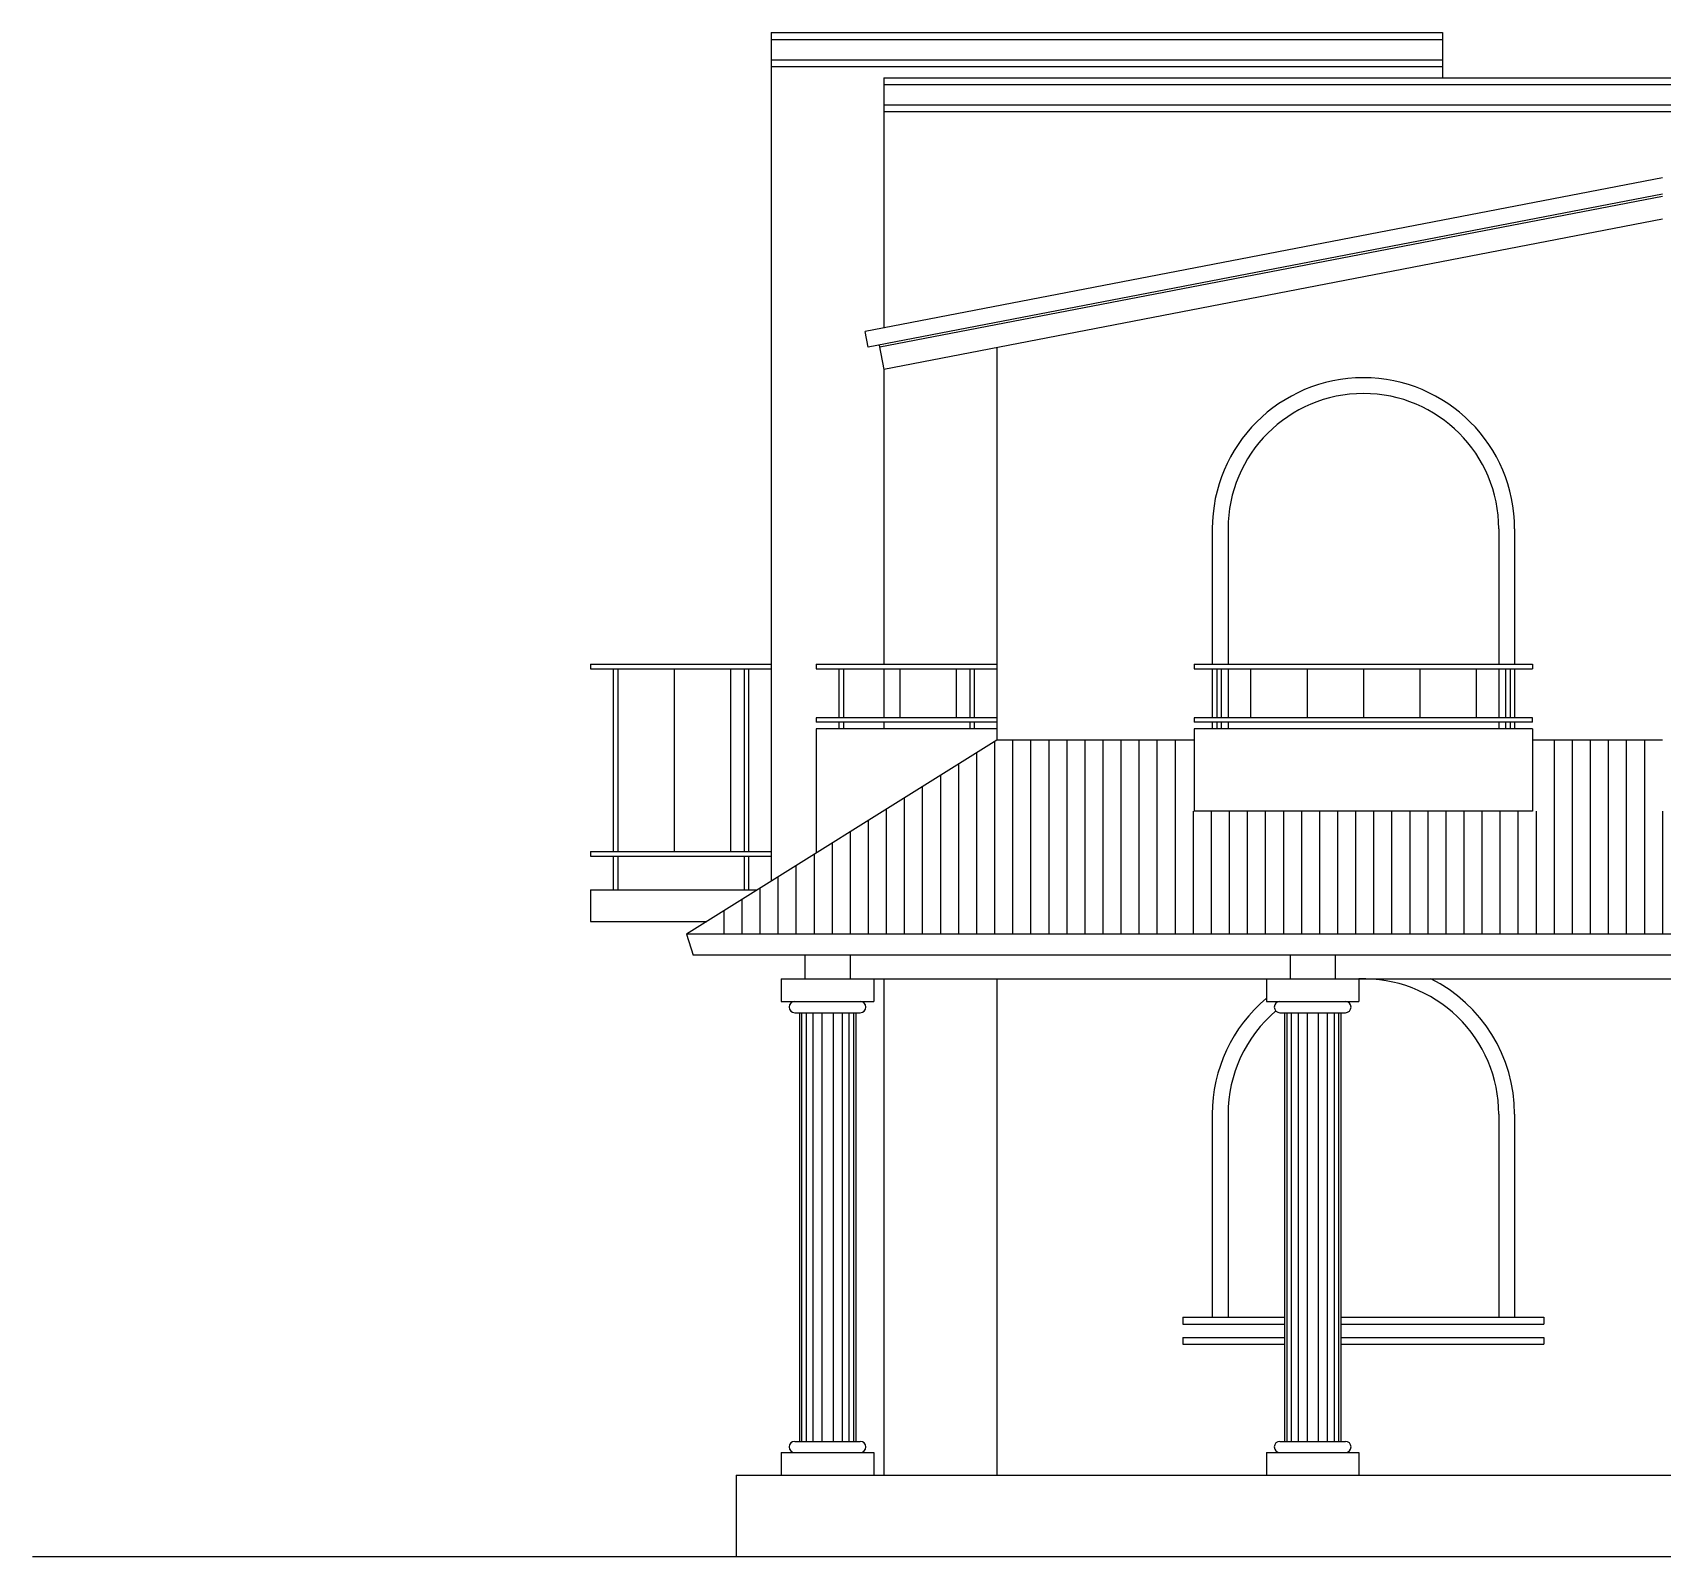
# Model space of a CAD drawing. Header units: millimetres. Extents: x 198 to 473, y 145 to 337.
# Drawn here: x 198.3 to 205.52, y 146.37 to 153.12 of the extents above; entities that cross this region are included whole.
import ezdxf

# ---------------------------------------------------------------- set-up
doc = ezdxf.new("R2010")
doc.units = ezdxf.units.MM
doc.header["$LTSCALE"] = 0.15

msp = doc.modelspace()

# ---------------------------------------------------------------- linework, layer by layer
for p, q in [((201.57488, 153.12372), (201.57488, 149.36211)), ((201.57488, 153.12372), (204.54988, 153.12372)), ((201.57488, 153.09372), (204.54988, 153.09372)), ((204.54988, 153.12372), (204.54988, 152.92372)), ((201.57488, 153.00372), (204.54988, 153.00372)), ((201.57488, 152.97372), (204.54988, 152.97372)), ((202.07488, 152.92372), (202.07488, 151.81433)), ((202.07488, 152.92372), (206.72488, 152.92372)), ((202.07488, 152.89372), (206.72488, 152.89372)), ((202.07488, 152.80372), (206.72488, 152.80372)), ((202.07488, 152.77372), (206.72488, 152.77372)), ((205.52488, 152.39792), (202.05595, 151.72921)), ((205.52488, 152.29608), (202.07488, 151.63102)), ((202.05406, 151.73903), (202.07488, 151.63102)), ((202.57488, 151.7274), (202.57488, 149.98714)), ((202.07488, 151.63102), (202.07488, 150.32372)), ((200.77488, 150.32372), (200.77488, 150.30372)), ((200.77488, 150.32372), (201.57488, 150.32372)), ((201.77488, 150.32372), (201.77488, 150.30372)), ((201.77488, 150.32372), (202.57488, 150.32372)), ((203.44988, 150.32372), (204.94988, 150.32372)), ((203.44988, 150.32372), (203.44988, 150.30372)), ((204.94988, 150.32372), (204.94988, 150.30372)), ((200.77488, 150.30372), (201.57488, 150.30372)), ((200.87488, 150.30372), (200.87488, 149.49372)), ((200.89488, 150.30372), (200.89488, 149.49372)), ((201.14488, 150.30372), (201.14488, 149.49372)), ((201.39488, 150.30372), (201.39488, 149.49372)), ((201.45488, 150.30372), (201.45488, 149.49372)), ((201.47488, 150.30372), (201.47488, 149.49372)), ((201.77488, 150.30372), (202.57488, 150.30372)), ((201.87488, 150.30372), (201.87488, 150.08714)), ((201.89488, 150.30372), (201.89488, 150.08714)), ((202.07488, 150.30372), (202.07488, 150.08714)), ((202.14488, 150.30372), (202.14488, 150.08714)), ((202.39488, 150.30372), (202.39488, 150.08714)), ((202.45488, 150.30372), (202.45488, 150.08714)), ((202.47488, 150.30372), (202.47488, 150.08714)), ((203.44988, 150.30372), (204.94988, 150.30372)), ((203.54988, 150.30372), (203.54988, 150.08714)), ((203.56988, 150.30372), (203.56988, 150.08714)), ((203.59988, 150.30372), (203.59988, 150.08714)), ((203.69988, 150.30372), (203.69988, 150.08714)), ((203.94988, 150.30372), (203.94988, 150.08714)), ((204.19988, 150.30372), (204.19988, 150.08714)), ((204.44988, 150.30372), (204.44988, 150.08714)), ((204.69988, 150.30372), (204.69988, 150.08714)), ((204.79988, 150.30372), (204.79988, 150.08714)), ((204.82988, 150.30372), (204.82988, 150.08714)), ((204.84988, 150.30372), (204.84988, 150.08714)), ((201.77488, 150.08714), (201.77488, 150.06714)), ((202.57488, 150.08714), (201.77488, 150.08714)), ((202.57488, 150.06714), (201.77488, 150.06714)), ((202.57488, 150.03714), (201.77488, 150.03714)), ((201.77488, 150.03714), (201.77488, 149.48711)), ((201.87488, 150.06714), (201.87488, 150.03714)), ((201.89488, 150.06714), (201.89488, 150.03714)), ((202.07488, 150.06714), (202.07488, 150.03714)), ((202.45488, 150.06714), (202.45488, 150.03714)), ((202.47488, 150.06714), (202.47488, 150.03714)), ((204.94988, 150.08714), (203.44988, 150.08714)), ((203.44988, 150.08714), (203.44988, 150.06714)), ((204.94988, 150.06714), (203.44988, 150.06714)), ((203.44988, 150.03714), (203.44988, 149.67341)), ((204.94988, 150.03714), (203.44988, 150.03714)), ((203.54988, 150.06714), (203.54988, 150.03714)), ((203.56988, 150.06714), (203.56988, 150.03714)), ((203.59988, 150.06714), (203.59988, 150.03714)), ((204.79988, 150.06714), (204.79988, 150.03714)), ((204.82988, 150.06714), (204.82988, 150.03714)), ((204.84988, 150.06714), (204.84988, 150.03714)), ((204.94988, 150.06714), (204.94988, 150.08714)), ((204.94988, 150.03714), (204.94988, 149.67341)), ((200.77488, 149.49372), (201.57488, 149.49372)), ((200.77488, 149.49372), (200.77488, 149.47372)), ((200.77488, 149.47372), (201.57488, 149.47372)), ((200.87488, 149.47372), (200.87488, 149.32372)), ((200.89488, 149.47372), (200.89488, 149.32372)), ((201.45488, 149.47372), (201.45488, 149.32372)), ((201.47488, 149.47372), (201.47488, 149.32372)), ((200.77488, 149.32372), (201.51347, 149.32372)), ((200.77488, 149.32372), (200.77488, 149.18372)), ((200.77488, 149.18372), (201.28948, 149.18372)), ((202.07488, 148.92972), (202.07488, 146.72972)), ((202.57488, 148.92972), (202.57488, 146.72972)), ((203.39988, 147.42972), (203.84988, 147.42972)), ((203.39988, 147.42972), (203.39988, 147.39972)), ((204.09988, 147.42972), (204.99988, 147.42972)), ((204.99988, 147.42972), (204.99988, 147.39972)), ((203.39988, 147.39972), (203.84988, 147.39972)), ((204.09988, 147.39972), (204.99988, 147.39972)), ((203.39988, 147.33972), (203.84988, 147.33972)), ((203.39988, 147.33972), (203.39988, 147.30972)), ((203.39988, 147.30972), (203.84988, 147.30972)), ((204.09988, 147.33972), (204.99988, 147.33972)), ((204.09988, 147.30972), (204.99988, 147.30972)), ((204.99988, 147.33972), (204.99988, 147.30972)), ((201.41988, 146.72972), (216.58988, 146.72972)), ((201.41988, 146.72972), (201.41988, 146.36972)), ((198.30173, 146.36972), (219.23098, 146.36972))]:
    msp.add_line(p, q)
at = {"color": 22}
for p, q in [((205.52488, 152.47939), (201.99171, 151.7983)), ((205.52488, 152.4081), (202.00496, 151.72957)), ((202.00496, 151.72957), (201.99171, 151.7983)), ((202.57488, 149.98714), (201.19988, 149.12772)), ((202.56488, 149.98089), (202.56488, 149.12772)), ((203.44988, 149.98714), (202.57488, 149.98714)), ((202.64488, 149.98714), (202.64488, 149.12772)), ((202.72488, 149.98714), (202.72488, 149.12772)), ((202.80488, 149.98714), (202.80488, 149.12772)), ((202.88488, 149.98714), (202.88488, 149.12772)), ((202.96488, 149.98714), (202.96488, 149.12772)), ((203.04488, 149.98714), (203.04488, 149.12772)), ((203.12488, 149.98714), (203.12488, 149.12772)), ((203.20488, 149.98714), (203.20488, 149.12772)), ((203.28488, 149.98714), (203.28488, 149.12772)), ((203.36488, 149.98714), (203.36488, 149.12772)), ((205.52488, 149.98714), (204.94988, 149.98714)), ((205.04488, 149.98714), (205.04488, 149.12772)), ((205.12488, 149.98714), (205.12488, 149.12772)), ((205.20488, 149.98714), (205.20488, 149.12772)), ((205.28488, 149.98714), (205.28488, 149.12772)), ((205.36488, 149.98714), (205.36488, 149.12772)), ((205.44488, 149.98714), (205.44488, 149.12772)), ((202.40488, 149.88088), (202.40488, 149.12772)), ((202.48488, 149.93088), (202.48488, 149.12772)), ((202.32488, 149.83088), (202.32488, 149.12772)), ((202.24488, 149.78088), (202.24488, 149.12772)), ((202.08488, 149.68087), (202.08488, 149.12772)), ((202.16488, 149.73087), (202.16488, 149.12772)), ((203.44488, 149.67341), (203.44488, 149.12772)), ((204.94988, 149.67341), (203.44988, 149.67341)), ((203.52488, 149.67341), (203.52488, 149.12772)), ((203.60488, 149.67341), (203.60488, 149.12772)), ((203.60488, 149.67341), (203.60488, 149.12772)), ((203.68488, 149.67341), (203.68488, 149.12772)), ((203.76488, 149.67341), (203.76488, 149.12772)), ((203.84488, 149.67341), (203.84488, 149.12772)), ((203.92488, 149.67341), (203.92488, 149.12772)), ((204.00488, 149.67341), (204.00488, 149.12772)), ((204.08488, 149.67341), (204.08488, 149.12772)), ((204.16488, 149.67341), (204.16488, 149.12772)), ((204.24488, 149.67341), (204.24488, 149.12772)), ((204.32488, 149.67341), (204.32488, 149.12772)), ((204.40488, 149.67341), (204.40488, 149.12772)), ((204.48488, 149.67341), (204.48488, 149.12772)), ((204.56488, 149.67341), (204.56488, 149.12772)), ((204.64488, 149.67341), (204.64488, 149.12772)), ((204.72488, 149.67341), (204.72488, 149.12772)), ((204.80488, 149.67341), (204.80488, 149.12772)), ((204.88488, 149.67341), (204.88488, 149.12772)), ((204.96488, 149.67341), (204.96488, 149.12772)), ((205.52488, 149.67341), (205.52488, 149.12772)), ((202.00488, 149.63087), (202.00488, 149.12772)), ((201.84488, 149.53086), (201.84488, 149.12772)), ((201.92488, 149.58087), (201.92488, 149.12772)), ((201.76488, 149.48086), (201.76488, 149.12772)), ((201.60488, 149.38086), (201.60488, 149.12772)), ((201.68488, 149.43086), (201.68488, 149.12772)), ((201.68488, 149.43086), (201.68488, 149.12772)), ((201.68488, 149.43086), (201.68488, 149.12772)), ((201.52488, 149.33086), (201.52488, 149.12772)), ((201.36488, 149.23085), (201.36488, 149.12772)), ((201.44488, 149.28085), (201.44488, 149.12772)), ((206.72488, 149.12772), (201.19988, 149.12772)), ((201.19988, 149.12772), (201.22898, 149.03462)), ((206.72488, 149.03462), (201.22898, 149.03462)), ((201.72488, 149.03462), (201.72488, 148.92972)), ((201.92488, 149.03462), (201.92488, 148.92972)), ((203.87488, 149.03462), (203.87488, 148.92972)), ((204.07488, 149.03462), (204.07488, 148.92972)), ((202.02988, 148.92972), (203.76988, 148.92972)), ((204.17988, 148.92972), (205.91988, 148.92972))]:
    msp.add_line(p, q, dxfattribs=at)
at = {"color": 14}
for p, q in [((203.52988, 150.92372), (203.52988, 150.32372)), ((203.59988, 150.92372), (203.59988, 150.32372)), ((204.79988, 150.92372), (204.79988, 150.32372)), ((204.86988, 150.92372), (204.86988, 150.32372)), ((203.52988, 150.30372), (203.52988, 150.08714)), ((203.59988, 150.30372), (203.59988, 150.08714)), ((204.79988, 150.30372), (204.79988, 150.08714)), ((204.86988, 150.30372), (204.86988, 150.08714)), ((203.52988, 150.06714), (203.52988, 150.03714)), ((203.59988, 150.06714), (203.59988, 150.03714)), ((204.79988, 150.06714), (204.79988, 150.03714)), ((204.86988, 150.06714), (204.86988, 150.03714)), ((203.52988, 148.32972), (203.52988, 147.42972)), ((203.59988, 148.32972), (203.59988, 147.42972)), ((204.79988, 148.32972), (204.79988, 147.42972)), ((204.86988, 148.32972), (204.86988, 147.42972))]:
    msp.add_line(p, q, dxfattribs=at)
at = {"color": 251}
for p, q in [((201.61988, 148.92972), (202.02988, 148.92972)), ((201.61988, 148.92972), (201.61988, 148.82972)), ((202.02988, 148.92972), (202.02988, 148.82972)), ((203.76988, 148.92972), (204.17988, 148.92972)), ((203.76988, 148.92972), (203.76988, 148.82972)), ((204.17988, 148.92972), (204.17988, 148.82972)), ((201.61988, 148.82972), (202.02988, 148.82972)), ((203.76988, 148.82972), (204.17988, 148.82972)), ((201.67988, 148.77972), (201.96988, 148.77972)), ((201.69988, 148.77972), (201.69988, 146.87972)), ((201.70988, 148.77972), (201.70988, 146.87972)), ((201.72988, 148.77972), (201.72988, 146.87972)), ((201.75988, 148.77972), (201.75988, 146.87972)), ((201.79988, 148.77972), (201.79988, 146.87972)), ((201.84988, 148.77972), (201.84988, 146.87972)), ((201.88988, 148.77972), (201.88988, 146.87972)), ((201.91988, 148.77972), (201.91988, 146.87972)), ((201.93988, 148.77972), (201.93988, 146.87972)), ((201.94988, 148.77972), (201.94988, 146.87972)), ((203.82988, 148.77972), (204.11988, 148.77972)), ((203.84988, 148.77972), (203.84988, 146.87972)), ((203.85988, 148.77972), (203.85988, 146.87972)), ((203.87988, 148.77972), (203.87988, 146.87972)), ((203.90988, 148.77972), (203.90988, 146.87972)), ((203.94988, 148.77972), (203.94988, 146.87972)), ((203.99988, 148.77972), (203.99988, 146.87972)), ((204.03988, 148.77972), (204.03988, 146.87972)), ((204.06988, 148.77972), (204.06988, 146.87972)), ((204.08988, 148.77972), (204.08988, 146.87972)), ((204.09988, 148.77972), (204.09988, 146.87972)), ((201.67988, 146.87972), (201.96988, 146.87972)), ((203.82988, 146.87972), (204.11988, 146.87972)), ((201.61988, 146.82972), (202.02988, 146.82972)), ((201.61988, 146.82972), (201.61988, 146.72972)), ((202.02988, 146.82972), (202.02988, 146.72972)), ((203.76988, 146.82972), (204.17988, 146.82972)), ((203.76988, 146.82972), (203.76988, 146.72972)), ((204.17988, 146.82972), (204.17988, 146.72972))]:
    msp.add_line(p, q, dxfattribs=at)
at = {"color": 14}
for centre, radius, start, end in [((204.19988, 150.92372), 0.67, 0, 180), ((204.19988, 150.92372), 0.6, 0, 180), ((204.19988, 148.32972), 0.6, 0, 91.910213), ((204.19988, 148.32972), 0.67, 0, 63.575608), ((204.19988, 148.32972), 0.67, 129.925503, 180), ((204.19988, 148.32972), 0.6, 130.291614, 180)]:
    msp.add_arc(centre, radius, start, end, dxfattribs=at)
at = {"color": 251}
for centre, start, end in [((201.67988, 148.80472), 90, 270), ((201.96988, 148.80472), 270, 90), ((203.82988, 148.80472), 90, 270), ((204.11988, 148.80472), 270, 90), ((201.67988, 146.85472), 90, 270), ((201.96988, 146.85472), 270, 90), ((203.82988, 146.85472), 90, 270), ((204.11988, 146.85472), 270, 90)]:
    msp.add_arc(centre, 0.025, start, end, dxfattribs=at)

doc.saveas('drawing.dxf')
